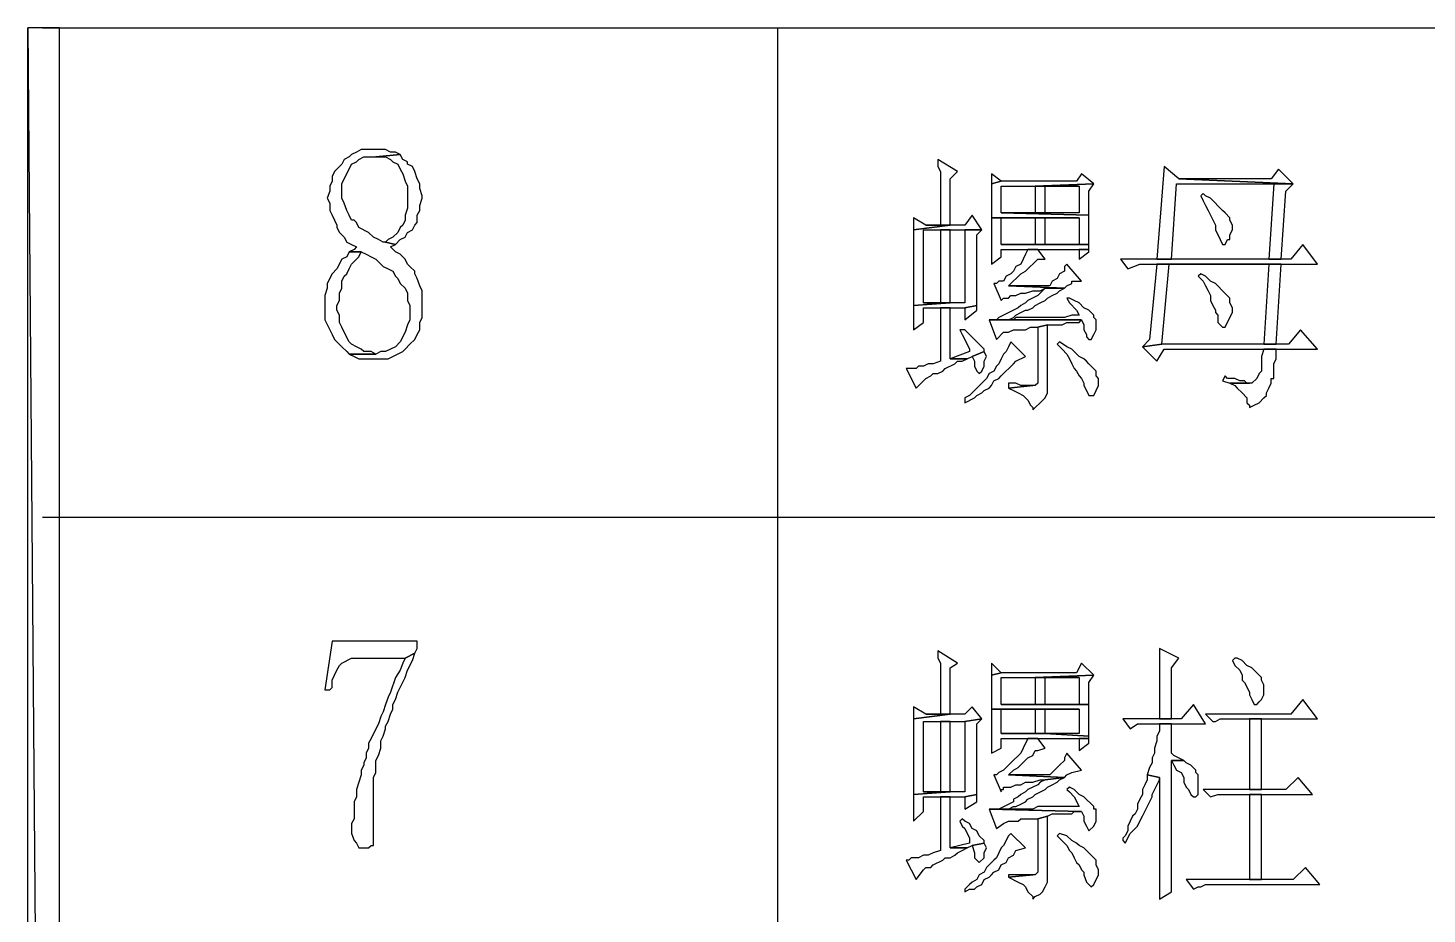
# Model space of a CAD drawing. Extents: x -15.4 to 0.8, y 0.3 to 11.8.
# Drawn here: x -3.2738 to -2.7946, y 2.3709 to 2.6744 of the extents above; entities that cross this region are included whole.
import ezdxf

# ---------------------------------------------------------------- set-up
doc = ezdxf.new("R2010")
doc.units = 0
doc.header["$MEASUREMENT"] = 0
doc.linetypes.add('AUSGEZOGEN', pattern=[0])
doc.layers.get('0').update_dxf_attribs({"linetype": 'AUSGEZOGEN'})

msp = doc.modelspace()

# ---------------------------------------------------------------- linework, layer by layer
for points in [[(-3.26295, 2.6744), (-3.27378, 2.6744), (-3.27378, 2.6744), (-3.26295, 1.3344), (-3.26295, 2.6744)], [(-3.27378, 2.6744), (-3.26295, 1.3344), (-3.26295, 1.3344), (-3.27378, 1.3344), (-3.27378, 2.6744)], [(-3.26878, 2.6744), (0.08122, 2.6744)], [(-3.01711, 2.6744), (-3.01711, 1.33606)], [(-3.15461, 2.63273), (-3.15961, 2.63273), (-3.15961, 2.63273), (-3.16128, 2.6319), (-3.16128, 2.6319), (-3.16295, 2.63106), (-3.16295, 2.63106), (-3.16378, 2.63023), (-3.16378, 2.63023), (-3.16545, 2.6294), (-3.16545, 2.6294), (-3.16628, 2.62773), (-3.16628, 2.62773), (-3.16711, 2.6269), (-3.16711, 2.6269), (-3.16878, 2.62523), (-3.16878, 2.62523), (-3.16961, 2.62356), (-3.16961, 2.62356), (-3.16961, 2.6219), (-3.16961, 2.6219), (-3.17045, 2.62023), (-3.17045, 2.62023), (-3.17045, 2.61856), (-3.17045, 2.61856), (-3.17128, 2.61606), (-3.17128, 2.61606), (-3.17045, 2.6144), (-3.17045, 2.6144), (-3.17045, 2.6119), (-3.17045, 2.6119), (-3.16961, 2.61023), (-3.16961, 2.61023), (-3.16795, 2.6069), (-3.16795, 2.6069), (-3.16795, 2.60606), (-3.16795, 2.60606), (-3.16711, 2.6044), (-3.16711, 2.6044), (-3.16545, 2.60273), (-3.16545, 2.60273), (-3.16461, 2.60106), (-3.16461, 2.60106), (-3.16295, 2.60023), (-3.16295, 2.60023), (-3.16128, 2.5994), (-3.16128, 2.5994), (-3.16211, 2.59856), (-3.16211, 2.59856), (-3.16378, 2.59773), (-3.16378, 2.59773), (-3.15961, 2.59773), (-3.15961, 2.59773), (-3.15795, 2.5969), (-3.15795, 2.5969), (-3.15628, 2.59606), (-3.15628, 2.59606), (-3.15461, 2.59523), (-3.15461, 2.59523), (-3.15211, 2.59273), (-3.15211, 2.59273), (-3.15045, 2.5919), (-3.15045, 2.5919), (-3.14878, 2.59106), (-3.14878, 2.59106), (-3.14795, 2.5894), (-3.14795, 2.5894), (-3.14711, 2.58856), (-3.14711, 2.58856), (-3.14628, 2.5869), (-3.14628, 2.5869), (-3.14461, 2.58523), (-3.14461, 2.58523), (-3.14378, 2.58356), (-3.14378, 2.58356), (-3.14378, 2.58106), (-3.14378, 2.58106), (-3.14295, 2.5794), (-3.14295, 2.5794), (-3.14295, 2.5744), (-3.14295, 2.5744), (-3.14378, 2.57273), (-3.14378, 2.57273), (-3.14461, 2.57023), (-3.14461, 2.57023), (-3.14628, 2.5669), (-3.14628, 2.5669), (-3.14795, 2.56523), (-3.14795, 2.56523), (-3.14961, 2.5644), (-3.14961, 2.5644), (-3.15128, 2.56356), (-3.15128, 2.56356), (-3.15295, 2.56356), (-3.15295, 2.56356), (-3.15461, 2.56273), (-3.15461, 2.56273), (-3.16378, 2.56273), (-3.16378, 2.56273), (-3.16211, 2.5619), (-3.16211, 2.5619), (-3.16045, 2.56106), (-3.16045, 2.56106), (-3.15045, 2.56106), (-3.15045, 2.56106), (-3.14545, 2.56356), (-3.14545, 2.56356), (-3.14461, 2.5644), (-3.14461, 2.5644), (-3.14295, 2.56606), (-3.14295, 2.56606), (-3.14128, 2.56773), (-3.14128, 2.56773), (-3.14045, 2.5694), (-3.14045, 2.5694), (-3.13961, 2.57106), (-3.13961, 2.57106), (-3.13961, 2.57356), (-3.13961, 2.57356), (-3.13878, 2.57523), (-3.13878, 2.57523), (-3.13878, 2.5844), (-3.13878, 2.5844), (-3.13961, 2.58606), (-3.13961, 2.58606), (-3.14045, 2.58856), (-3.14045, 2.58856), (-3.14128, 2.59023), (-3.14128, 2.59023), (-3.14128, 2.59106), (-3.14128, 2.59106), (-3.14295, 2.59273), (-3.14295, 2.59273), (-3.14378, 2.59356), (-3.14378, 2.59356), (-3.14461, 2.59523), (-3.14461, 2.59523), (-3.14628, 2.5969), (-3.14628, 2.5969), (-3.14795, 2.59773), (-3.14795, 2.59773), (-3.14961, 2.5994), (-3.14961, 2.5994), (-3.14795, 2.60023), (-3.14795, 2.60023), (-3.15128, 2.60106), (-3.15128, 2.60106), (-3.15211, 2.60106), (-3.15211, 2.60106), (-3.15378, 2.6019), (-3.15378, 2.6019), (-3.15545, 2.60273), (-3.15545, 2.60273), (-3.15711, 2.6044), (-3.15711, 2.6044), (-3.16045, 2.60606), (-3.16045, 2.60606), (-3.16128, 2.60773), (-3.16128, 2.60773), (-3.16211, 2.60856), (-3.16211, 2.60856), (-3.16295, 2.60856), (-3.16295, 2.60856), (-3.16378, 2.61023), (-3.16378, 2.61023), (-3.16461, 2.6119), (-3.16461, 2.6119), (-3.16545, 2.6144), (-3.16545, 2.6144), (-3.16628, 2.61606), (-3.16628, 2.61606), (-3.16628, 2.62106), (-3.16628, 2.62106), (-3.16545, 2.62273), (-3.16545, 2.62273), (-3.16378, 2.62606), (-3.16378, 2.62606), (-3.16295, 2.62773), (-3.16295, 2.62773), (-3.16128, 2.62856), (-3.16128, 2.62856), (-3.16045, 2.6294), (-3.16045, 2.6294), (-3.15878, 2.63023), (-3.15878, 2.63023), (-3.15461, 2.63023), (-3.15461, 2.63023), (-3.14628, 2.63106), (-3.14628, 2.63106), (-3.14795, 2.6319), (-3.14795, 2.6319), (-3.14961, 2.6319), (-3.14961, 2.6319), (-3.15128, 2.63273), (-3.15128, 2.63273), (-3.15295, 2.63273), (-3.15461, 2.63273)], [(-3.14628, 2.63106), (-3.15461, 2.63023), (-3.15461, 2.63023), (-3.15128, 2.63023), (-3.15128, 2.63023), (-3.14961, 2.6294), (-3.14961, 2.6294), (-3.14878, 2.62856), (-3.14878, 2.62856), (-3.14711, 2.62773), (-3.14711, 2.62773), (-3.14628, 2.62606), (-3.14628, 2.62606), (-3.14545, 2.6244), (-3.14545, 2.6244), (-3.14461, 2.6219), (-3.14461, 2.6219), (-3.14378, 2.62023), (-3.14378, 2.62023), (-3.14378, 2.61273), (-3.14378, 2.61273), (-3.14461, 2.61023), (-3.14461, 2.61023), (-3.14461, 2.60856), (-3.14461, 2.60856), (-3.14545, 2.6069), (-3.14545, 2.6069), (-3.14628, 2.60606), (-3.14628, 2.60606), (-3.14711, 2.6044), (-3.14711, 2.6044), (-3.14878, 2.60273), (-3.14878, 2.60273), (-3.15045, 2.6019), (-3.15045, 2.6019), (-3.15128, 2.60106), (-3.15128, 2.60106), (-3.14795, 2.60023), (-3.14795, 2.60023), (-3.14628, 2.6019), (-3.14628, 2.6019), (-3.14461, 2.60273), (-3.14461, 2.60273), (-3.14378, 2.6044), (-3.14378, 2.6044), (-3.14211, 2.60523), (-3.14211, 2.60523), (-3.14128, 2.6069), (-3.14128, 2.6069), (-3.14045, 2.60773), (-3.14045, 2.60773), (-3.14045, 2.61023), (-3.14045, 2.61023), (-3.13961, 2.6119), (-3.13961, 2.6119), (-3.13961, 2.61356), (-3.13961, 2.61356), (-3.13878, 2.61606), (-3.13878, 2.61606), (-3.13878, 2.6169), (-3.13878, 2.6169), (-3.13961, 2.6194), (-3.13961, 2.6194), (-3.13961, 2.62106), (-3.13961, 2.62106), (-3.14045, 2.62273), (-3.14045, 2.62273), (-3.14128, 2.62523), (-3.14128, 2.62523), (-3.14211, 2.6269), (-3.14211, 2.6269), (-3.14378, 2.62773), (-3.14378, 2.62773), (-3.14378, 2.62856), (-3.14378, 2.62856), (-3.14545, 2.6294), (-3.14628, 2.63106)], [(-2.96211, 2.6294), (-2.96211, 2.6269), (-2.96211, 2.6269), (-2.96128, 2.62523), (-2.96128, 2.62523), (-2.96128, 2.6069), (-2.96128, 2.6069), (-2.96628, 2.6069), (-2.96628, 2.6069), (-2.95795, 2.6069), (-2.95795, 2.6069), (-2.95795, 2.62273), (-2.95795, 2.62273), (-2.95545, 2.62523), (-2.96211, 2.6294)], [(-2.88461, 2.6269), (-2.88711, 2.59523), (-2.88711, 2.59523), (-2.88211, 2.59523), (-2.88211, 2.59523), (-2.88045, 2.62106), (-2.88045, 2.62106), (-2.84045, 2.62106), (-2.84045, 2.62106), (-2.87961, 2.62273), (-2.88461, 2.6269)], [(-2.84545, 2.62606), (-2.84795, 2.62273), (-2.84795, 2.62273), (-2.87961, 2.62273), (-2.87961, 2.62273), (-2.84045, 2.62106), (-2.84545, 2.62606)], [(-2.94378, 2.6244), (-2.94378, 2.62106), (-2.94378, 2.62106), (-2.94045, 2.6219), (-2.94378, 2.6244)], [(-2.91295, 2.6244), (-2.91461, 2.6219), (-2.91461, 2.6219), (-2.94045, 2.6219), (-2.94045, 2.6219), (-2.94378, 2.62106), (-2.94378, 2.62106), (-2.94378, 2.6094), (-2.94378, 2.6094), (-2.91378, 2.6094), (-2.91378, 2.6094), (-2.91378, 2.60023), (-2.91378, 2.60023), (-2.92545, 2.60023), (-2.92545, 2.60023), (-2.91045, 2.60023), (-2.91045, 2.60023), (-2.91045, 2.61023), (-2.91045, 2.61023), (-2.94045, 2.61106), (-2.94045, 2.61106), (-2.94045, 2.62023), (-2.94045, 2.62023), (-2.92878, 2.62023), (-2.92878, 2.62023), (-2.90878, 2.62106), (-2.91295, 2.6244)], [(-2.90878, 2.62106), (-2.92878, 2.62023), (-2.92878, 2.62023), (-2.91378, 2.62023), (-2.91378, 2.62023), (-2.91378, 2.61106), (-2.91378, 2.61106), (-2.94045, 2.61106), (-2.94045, 2.61106), (-2.91045, 2.61023), (-2.91045, 2.61023), (-2.91045, 2.61856), (-2.90878, 2.62106)], [(-2.84045, 2.62106), (-2.84711, 2.62106), (-2.84711, 2.62106), (-2.84878, 2.59523), (-2.84878, 2.59523), (-2.84461, 2.59523), (-2.84461, 2.59523), (-2.84295, 2.61856), (-2.84045, 2.62106)], [(-2.92878, 2.62023), (-2.92878, 2.61106), (-2.92878, 2.61106), (-2.92545, 2.61106), (-2.92545, 2.61106), (-2.92545, 2.62023), (-2.92545, 2.62023), (-2.91378, 2.62023), (-2.92878, 2.62023)], [(-2.87128, 2.61773), (-2.87211, 2.6169), (-2.87211, 2.6169), (-2.87128, 2.61523), (-2.87128, 2.61523), (-2.87045, 2.61356), (-2.87045, 2.61356), (-2.86961, 2.6119), (-2.86961, 2.6119), (-2.86878, 2.61023), (-2.86878, 2.61023), (-2.86711, 2.6069), (-2.86711, 2.6069), (-2.86711, 2.60523), (-2.86711, 2.60523), (-2.86545, 2.6019), (-2.86545, 2.6019), (-2.86461, 2.60023), (-2.86461, 2.60023), (-2.86378, 2.60023), (-2.86378, 2.60023), (-2.86295, 2.6019), (-2.86295, 2.6019), (-2.86211, 2.6019), (-2.86211, 2.6019), (-2.86211, 2.60356), (-2.86211, 2.60356), (-2.86128, 2.60523), (-2.86128, 2.60523), (-2.86128, 2.6069), (-2.86128, 2.6069), (-2.86211, 2.60856), (-2.86211, 2.60856), (-2.86211, 2.6094), (-2.86211, 2.6094), (-2.86378, 2.61106), (-2.86378, 2.61106), (-2.86461, 2.6119), (-2.86461, 2.6119), (-2.86878, 2.61606), (-2.86878, 2.61606), (-2.87045, 2.6169), (-2.87128, 2.61773)], [(-2.95045, 2.61023), (-2.95295, 2.6069), (-2.95295, 2.6069), (-2.95795, 2.6069), (-2.95795, 2.6069), (-2.97045, 2.60523), (-2.97045, 2.60523), (-2.97045, 2.5794), (-2.97045, 2.5794), (-2.95795, 2.58023), (-2.95795, 2.58023), (-2.96711, 2.58023), (-2.96711, 2.58023), (-2.96711, 2.60523), (-2.96711, 2.60523), (-2.94711, 2.60523), (-2.95045, 2.61023)], [(-2.97045, 2.6094), (-2.97045, 2.60523), (-2.97045, 2.60523), (-2.95795, 2.6069), (-2.95795, 2.6069), (-2.96628, 2.6069), (-2.97045, 2.6094)], [(-2.94378, 2.6094), (-2.94378, 2.59356), (-2.94378, 2.59356), (-2.94045, 2.59606), (-2.94045, 2.59606), (-2.94045, 2.59856), (-2.94045, 2.59856), (-2.91045, 2.59856), (-2.91045, 2.59856), (-2.91045, 2.60023), (-2.91045, 2.60023), (-2.94045, 2.60023), (-2.94045, 2.60023), (-2.94045, 2.6094), (-2.94045, 2.6094), (-2.92878, 2.6094), (-2.94378, 2.6094)], [(-2.92878, 2.6094), (-2.92878, 2.60023), (-2.92878, 2.60023), (-2.94045, 2.60023), (-2.94045, 2.60023), (-2.92545, 2.60023), (-2.92545, 2.60023), (-2.92545, 2.6094), (-2.92545, 2.6094), (-2.91378, 2.6094), (-2.92878, 2.6094)], [(-2.94711, 2.60523), (-2.95295, 2.60523), (-2.95295, 2.60523), (-2.95295, 2.58023), (-2.95295, 2.58023), (-2.95795, 2.58023), (-2.95795, 2.58023), (-2.97045, 2.5794), (-2.97045, 2.5794), (-2.97045, 2.57106), (-2.97045, 2.57106), (-2.96711, 2.57356), (-2.96711, 2.57356), (-2.96711, 2.57856), (-2.96711, 2.57856), (-2.95295, 2.57856), (-2.95295, 2.57856), (-2.94878, 2.5794), (-2.94878, 2.5794), (-2.94878, 2.60356), (-2.94711, 2.60523)], [(-2.95795, 2.60523), (-2.96128, 2.60523), (-2.96128, 2.60523), (-2.96128, 2.58023), (-2.96128, 2.58023), (-2.96711, 2.58023), (-2.96711, 2.58023), (-2.95795, 2.58023), (-2.95795, 2.60523)], [(-3.16378, 2.59773), (-3.16461, 2.59606), (-3.16461, 2.59606), (-3.16628, 2.59523), (-3.16628, 2.59523), (-3.16795, 2.5919), (-3.16795, 2.5919), (-3.16961, 2.59023), (-3.16961, 2.59023), (-3.17128, 2.5869), (-3.17128, 2.5869), (-3.17128, 2.58523), (-3.17128, 2.58523), (-3.17211, 2.58273), (-3.17211, 2.58273), (-3.17211, 2.5744), (-3.17211, 2.5744), (-3.17045, 2.57106), (-3.17045, 2.57106), (-3.16961, 2.5694), (-3.16961, 2.5694), (-3.16878, 2.56773), (-3.16878, 2.56773), (-3.16628, 2.56523), (-3.16628, 2.56523), (-3.16461, 2.56356), (-3.16461, 2.56356), (-3.16378, 2.56273), (-3.16378, 2.56273), (-3.15461, 2.56273), (-3.15461, 2.56273), (-3.15628, 2.56356), (-3.15628, 2.56356), (-3.15878, 2.56356), (-3.15878, 2.56356), (-3.15961, 2.5644), (-3.15961, 2.5644), (-3.16128, 2.56523), (-3.16128, 2.56523), (-3.16295, 2.56606), (-3.16295, 2.56606), (-3.16378, 2.5669), (-3.16378, 2.5669), (-3.16545, 2.57023), (-3.16545, 2.57023), (-3.16628, 2.5719), (-3.16628, 2.5719), (-3.16711, 2.57356), (-3.16711, 2.57356), (-3.16711, 2.57606), (-3.16711, 2.57606), (-3.16795, 2.57773), (-3.16795, 2.57773), (-3.16795, 2.5794), (-3.16795, 2.5794), (-3.16711, 2.58106), (-3.16711, 2.58106), (-3.16711, 2.58356), (-3.16711, 2.58356), (-3.16628, 2.58523), (-3.16628, 2.58523), (-3.16628, 2.58773), (-3.16628, 2.58773), (-3.16545, 2.5894), (-3.16545, 2.5894), (-3.16461, 2.59023), (-3.16461, 2.59023), (-3.16378, 2.5919), (-3.16378, 2.5919), (-3.16295, 2.59356), (-3.16295, 2.59356), (-3.16211, 2.5944), (-3.16211, 2.5944), (-3.16045, 2.59606), (-3.16045, 2.59606), (-3.15961, 2.59773), (-3.16378, 2.59773)], [(-2.92795, 2.59856), (-2.93128, 2.59856), (-2.93128, 2.59856), (-2.93211, 2.5969), (-2.93211, 2.5969), (-2.93295, 2.59523), (-2.93295, 2.59523), (-2.93378, 2.59356), (-2.93378, 2.59356), (-2.93545, 2.59273), (-2.93545, 2.59273), (-2.93628, 2.59106), (-2.93628, 2.59106), (-2.93711, 2.59023), (-2.93711, 2.59023), (-2.93878, 2.5894), (-2.93878, 2.5894), (-2.93961, 2.58773), (-2.93961, 2.58773), (-2.94128, 2.58773), (-2.94128, 2.58773), (-2.94211, 2.5869), (-2.94211, 2.5869), (-2.94295, 2.5869), (-2.94295, 2.5869), (-2.94045, 2.58106), (-2.94045, 2.58106), (-2.93961, 2.5819), (-2.93961, 2.5819), (-2.93795, 2.5819), (-2.93795, 2.5819), (-2.93711, 2.58273), (-2.93711, 2.58273), (-2.93545, 2.58273), (-2.93545, 2.58273), (-2.93378, 2.58356), (-2.93378, 2.58356), (-2.93211, 2.58356), (-2.93211, 2.58356), (-2.92961, 2.5844), (-2.92961, 2.5844), (-2.92711, 2.5844), (-2.92711, 2.5844), (-2.92545, 2.58523), (-2.92545, 2.58523), (-2.91878, 2.58523), (-2.91878, 2.58523), (-2.93795, 2.58606), (-2.93795, 2.58606), (-2.93378, 2.59023), (-2.93378, 2.59023), (-2.93211, 2.59106), (-2.93211, 2.59106), (-2.92795, 2.59523), (-2.92795, 2.59523), (-2.92545, 2.59523), (-2.92795, 2.59856)], [(-2.91045, 2.59856), (-2.91378, 2.59856), (-2.91378, 2.59856), (-2.91378, 2.59523), (-2.91378, 2.59523), (-2.91045, 2.59773), (-2.91045, 2.59856)], [(-2.83711, 2.60023), (-2.84128, 2.59523), (-2.84128, 2.59523), (-2.89961, 2.59523), (-2.89961, 2.59523), (-2.89711, 2.5919), (-2.89711, 2.5919), (-2.89295, 2.59356), (-2.89295, 2.59356), (-2.83211, 2.59356), (-2.83711, 2.60023)], [(-2.91795, 2.59356), (-2.91878, 2.59273), (-2.91878, 2.59273), (-2.91878, 2.59106), (-2.91878, 2.59106), (-2.92045, 2.59023), (-2.92045, 2.59023), (-2.92128, 2.58856), (-2.92128, 2.58856), (-2.92295, 2.58773), (-2.92295, 2.58773), (-2.92378, 2.58606), (-2.92378, 2.58606), (-2.93795, 2.58606), (-2.93795, 2.58606), (-2.91878, 2.58523), (-2.91878, 2.58523), (-2.91795, 2.58606), (-2.91795, 2.58606), (-2.91628, 2.5869), (-2.91628, 2.5869), (-2.91628, 2.58773), (-2.91628, 2.58773), (-2.91295, 2.58773), (-2.91795, 2.59356)], [(-2.88711, 2.59356), (-2.88961, 2.56773), (-2.88961, 2.56773), (-2.89211, 2.56523), (-2.89211, 2.56523), (-2.88545, 2.56606), (-2.88545, 2.56606), (-2.88295, 2.59356), (-2.88295, 2.59356), (-2.84878, 2.59356), (-2.88711, 2.59356)], [(-2.84461, 2.59356), (-2.88711, 2.59356), (-2.88711, 2.59356), (-2.84878, 2.59356), (-2.84878, 2.59356), (-2.85045, 2.56606), (-2.85045, 2.56606), (-2.84628, 2.56606), (-2.84461, 2.59356)], [(-2.87211, 2.59023), (-2.87295, 2.5894), (-2.87295, 2.5894), (-2.87128, 2.58773), (-2.87128, 2.58773), (-2.87045, 2.58606), (-2.87045, 2.58606), (-2.86961, 2.5844), (-2.86961, 2.5844), (-2.86878, 2.58273), (-2.86878, 2.58273), (-2.86878, 2.58106), (-2.86878, 2.58106), (-2.86795, 2.5794), (-2.86795, 2.5794), (-2.86711, 2.57773), (-2.86711, 2.57773), (-2.86711, 2.5769), (-2.86711, 2.5769), (-2.86628, 2.57606), (-2.86628, 2.57606), (-2.86628, 2.57356), (-2.86628, 2.57356), (-2.86461, 2.5719), (-2.86461, 2.5719), (-2.86378, 2.5719), (-2.86378, 2.5719), (-2.86211, 2.57523), (-2.86211, 2.57523), (-2.86128, 2.5769), (-2.86128, 2.5769), (-2.86128, 2.57856), (-2.86128, 2.57856), (-2.86211, 2.58023), (-2.86211, 2.58023), (-2.86211, 2.5819), (-2.86211, 2.5819), (-2.86461, 2.5844), (-2.86461, 2.5844), (-2.86628, 2.58606), (-2.86628, 2.58606), (-2.86711, 2.5869), (-2.86711, 2.5869), (-2.86878, 2.58773), (-2.86878, 2.58773), (-2.87045, 2.5894), (-2.87211, 2.59023)], [(-2.91878, 2.58523), (-2.92545, 2.58523), (-2.92545, 2.58523), (-2.92795, 2.58273), (-2.92795, 2.58273), (-2.93128, 2.58106), (-2.93128, 2.58106), (-2.93211, 2.58023), (-2.93211, 2.58023), (-2.93378, 2.5794), (-2.93378, 2.5794), (-2.93461, 2.57856), (-2.93461, 2.57856), (-2.93961, 2.57606), (-2.93961, 2.57606), (-2.94128, 2.57523), (-2.94128, 2.57523), (-2.94211, 2.5744), (-2.94211, 2.5744), (-2.93795, 2.5744), (-2.93795, 2.5744), (-2.93628, 2.57523), (-2.93628, 2.57523), (-2.93545, 2.57606), (-2.93545, 2.57606), (-2.93378, 2.5769), (-2.93378, 2.5769), (-2.93211, 2.57773), (-2.93211, 2.57773), (-2.93128, 2.57773), (-2.93128, 2.57773), (-2.92961, 2.57856), (-2.92961, 2.57856), (-2.92878, 2.5794), (-2.92878, 2.5794), (-2.92711, 2.58023), (-2.92711, 2.58023), (-2.92545, 2.58106), (-2.92545, 2.58106), (-2.92461, 2.5819), (-2.92461, 2.5819), (-2.92295, 2.58273), (-2.92295, 2.58273), (-2.92128, 2.58356), (-2.92128, 2.58356), (-2.92045, 2.5844), (-2.91878, 2.58523)], [(-2.95795, 2.57856), (-2.96128, 2.57856), (-2.96128, 2.57856), (-2.96128, 2.56023), (-2.96128, 2.56023), (-2.96378, 2.5594), (-2.96378, 2.5594), (-2.96545, 2.5594), (-2.96545, 2.5594), (-2.96711, 2.55856), (-2.96711, 2.55856), (-2.96878, 2.55856), (-2.96878, 2.55856), (-2.96961, 2.55773), (-2.96961, 2.55773), (-2.97295, 2.55773), (-2.97295, 2.55773), (-2.96961, 2.55106), (-2.96961, 2.55106), (-2.96628, 2.5544), (-2.96628, 2.5544), (-2.96461, 2.55523), (-2.96461, 2.55523), (-2.96378, 2.55606), (-2.96378, 2.55606), (-2.96211, 2.55606), (-2.96211, 2.55606), (-2.96045, 2.5569), (-2.96045, 2.5569), (-2.95961, 2.55773), (-2.95961, 2.55773), (-2.95628, 2.5594), (-2.95628, 2.5594), (-2.95545, 2.56023), (-2.95545, 2.56023), (-2.95378, 2.56023), (-2.95378, 2.56023), (-2.95211, 2.56106), (-2.95211, 2.56106), (-2.95795, 2.56106), (-2.95795, 2.57856)], [(-2.94878, 2.5794), (-2.95295, 2.57856), (-2.95295, 2.57856), (-2.95295, 2.5744), (-2.95295, 2.5744), (-2.94878, 2.57773), (-2.94878, 2.57773), (-2.94878, 2.57856), (-2.94878, 2.5794)], [(-2.91711, 2.5819), (-2.91795, 2.5819), (-2.91795, 2.5819), (-2.91711, 2.58023), (-2.91711, 2.58023), (-2.91461, 2.57773), (-2.91461, 2.57773), (-2.91378, 2.57606), (-2.91378, 2.57606), (-2.91628, 2.57606), (-2.91628, 2.57606), (-2.91878, 2.57523), (-2.91878, 2.57523), (-2.93545, 2.57523), (-2.93545, 2.57523), (-2.93628, 2.5744), (-2.93628, 2.5744), (-2.94461, 2.5744), (-2.94461, 2.5744), (-2.91295, 2.5744), (-2.91295, 2.5744), (-2.91211, 2.57273), (-2.91211, 2.57273), (-2.91211, 2.57106), (-2.91211, 2.57106), (-2.91128, 2.5694), (-2.91128, 2.5694), (-2.91128, 2.56856), (-2.91128, 2.56856), (-2.91045, 2.56773), (-2.91045, 2.56773), (-2.90961, 2.56773), (-2.90961, 2.56773), (-2.90878, 2.5694), (-2.90878, 2.5694), (-2.90795, 2.57106), (-2.90795, 2.57106), (-2.90795, 2.5744), (-2.90795, 2.5744), (-2.90878, 2.57523), (-2.90878, 2.57523), (-2.90878, 2.57606), (-2.90878, 2.57606), (-2.91045, 2.57773), (-2.91045, 2.57773), (-2.91211, 2.57856), (-2.91211, 2.57856), (-2.91378, 2.58023), (-2.91378, 2.58023), (-2.91545, 2.58106), (-2.91711, 2.5819)], [(-2.94461, 2.5744), (-2.94211, 2.56773), (-2.94211, 2.56773), (-2.93961, 2.57023), (-2.93961, 2.57023), (-2.93795, 2.57023), (-2.93795, 2.57023), (-2.93628, 2.57106), (-2.93628, 2.57106), (-2.93211, 2.57106), (-2.93211, 2.57106), (-2.93045, 2.5719), (-2.93045, 2.5719), (-2.92795, 2.5719), (-2.92795, 2.5719), (-2.92461, 2.57273), (-2.92461, 2.57273), (-2.91961, 2.57273), (-2.91961, 2.57273), (-2.91795, 2.57356), (-2.91795, 2.57356), (-2.91378, 2.57356), (-2.91378, 2.57356), (-2.91295, 2.5744), (-2.94461, 2.5744)], [(-2.95378, 2.57106), (-2.95461, 2.57106), (-2.95461, 2.57106), (-2.95378, 2.5694), (-2.95378, 2.5694), (-2.95211, 2.56606), (-2.95211, 2.56606), (-2.95128, 2.5644), (-2.95128, 2.5644), (-2.95128, 2.56356), (-2.95128, 2.56356), (-2.95795, 2.56106), (-2.95795, 2.56106), (-2.95211, 2.56106), (-2.95211, 2.56106), (-2.95045, 2.5619), (-2.95045, 2.5619), (-2.94628, 2.56356), (-2.94628, 2.56356), (-2.94628, 2.5644), (-2.94628, 2.5644), (-2.94711, 2.56523), (-2.94711, 2.56523), (-2.95128, 2.5694), (-2.95128, 2.5694), (-2.95295, 2.57106), (-2.95378, 2.57106)], [(-2.92461, 2.57273), (-2.92795, 2.5719), (-2.92795, 2.5719), (-2.92795, 2.55273), (-2.92795, 2.55273), (-2.92878, 2.5519), (-2.92878, 2.5519), (-2.92961, 2.5519), (-2.92961, 2.5519), (-2.93795, 2.55106), (-2.93795, 2.55106), (-2.93628, 2.55023), (-2.93628, 2.55023), (-2.93461, 2.5494), (-2.93461, 2.5494), (-2.93295, 2.54856), (-2.93295, 2.54856), (-2.93128, 2.5469), (-2.93128, 2.5469), (-2.93045, 2.54523), (-2.93045, 2.54523), (-2.92961, 2.5444), (-2.92961, 2.5444), (-2.92961, 2.54356), (-2.92961, 2.54356), (-2.92878, 2.5444), (-2.92878, 2.5444), (-2.92711, 2.54606), (-2.92711, 2.54606), (-2.92545, 2.54773), (-2.92545, 2.54773), (-2.92461, 2.5494), (-2.92461, 2.5494), (-2.92461, 2.55273), (-2.92461, 2.57273)], [(-2.83795, 2.57106), (-2.84211, 2.56606), (-2.84211, 2.56606), (-2.88545, 2.56606), (-2.88545, 2.56606), (-2.89211, 2.56523), (-2.89211, 2.56523), (-2.88711, 2.56023), (-2.88711, 2.56023), (-2.88461, 2.5644), (-2.88461, 2.5644), (-2.83211, 2.5644), (-2.83795, 2.57106)], [(-2.93711, 2.5669), (-2.93795, 2.56523), (-2.93795, 2.56523), (-2.93878, 2.56356), (-2.93878, 2.56356), (-2.93961, 2.56273), (-2.93961, 2.56273), (-2.94045, 2.56106), (-2.94045, 2.56106), (-2.94128, 2.5594), (-2.94128, 2.5594), (-2.94211, 2.55856), (-2.94211, 2.55856), (-2.94295, 2.5569), (-2.94295, 2.5569), (-2.94461, 2.55606), (-2.94461, 2.55606), (-2.94545, 2.5544), (-2.94545, 2.5544), (-2.94878, 2.55106), (-2.94878, 2.55106), (-2.95045, 2.5494), (-2.95045, 2.5494), (-2.95128, 2.54856), (-2.95128, 2.54856), (-2.95295, 2.54773), (-2.95295, 2.54773), (-2.95295, 2.54606), (-2.95295, 2.54606), (-2.94961, 2.54773), (-2.94961, 2.54773), (-2.94878, 2.54856), (-2.94878, 2.54856), (-2.94711, 2.5494), (-2.94711, 2.5494), (-2.94628, 2.55023), (-2.94628, 2.55023), (-2.94461, 2.55106), (-2.94461, 2.55106), (-2.94378, 2.5519), (-2.94378, 2.5519), (-2.94295, 2.55356), (-2.94295, 2.55356), (-2.94128, 2.5544), (-2.94128, 2.5544), (-2.94045, 2.55523), (-2.94045, 2.55523), (-2.93628, 2.5594), (-2.93628, 2.5594), (-2.93545, 2.56023), (-2.93545, 2.56023), (-2.93211, 2.5619), (-2.93711, 2.5669)], [(-2.94628, 2.56356), (-2.95045, 2.5619), (-2.95045, 2.5619), (-2.94961, 2.56023), (-2.94961, 2.56023), (-2.94961, 2.55856), (-2.94961, 2.55856), (-2.94878, 2.5569), (-2.94878, 2.5569), (-2.94795, 2.55606), (-2.94795, 2.55606), (-2.94711, 2.5569), (-2.94711, 2.5569), (-2.94628, 2.55856), (-2.94628, 2.55856), (-2.94628, 2.56023), (-2.94628, 2.56023), (-2.94545, 2.5619), (-2.94628, 2.56356)], [(-2.92045, 2.5669), (-2.92128, 2.56606), (-2.92128, 2.56606), (-2.91961, 2.5644), (-2.91961, 2.5644), (-2.91795, 2.56273), (-2.91795, 2.56273), (-2.91711, 2.56106), (-2.91711, 2.56106), (-2.91628, 2.5594), (-2.91628, 2.5594), (-2.91545, 2.55773), (-2.91545, 2.55773), (-2.91461, 2.5569), (-2.91461, 2.5569), (-2.91378, 2.55523), (-2.91378, 2.55523), (-2.91295, 2.5544), (-2.91295, 2.5544), (-2.91211, 2.55273), (-2.91211, 2.55273), (-2.91211, 2.5519), (-2.91211, 2.5519), (-2.91128, 2.55023), (-2.91128, 2.55023), (-2.91045, 2.54856), (-2.91045, 2.54856), (-2.90878, 2.54856), (-2.90878, 2.54856), (-2.90795, 2.55023), (-2.90795, 2.55023), (-2.90711, 2.5519), (-2.90711, 2.5519), (-2.90711, 2.5544), (-2.90711, 2.5544), (-2.90795, 2.55523), (-2.90795, 2.55523), (-2.90795, 2.5569), (-2.90795, 2.5569), (-2.91045, 2.5594), (-2.91045, 2.5594), (-2.91128, 2.56023), (-2.91128, 2.56023), (-2.91211, 2.56106), (-2.91211, 2.56106), (-2.91378, 2.5619), (-2.91378, 2.5619), (-2.91628, 2.5644), (-2.91628, 2.5644), (-2.91795, 2.56523), (-2.91795, 2.56523), (-2.92045, 2.5669), (-2.92045, 2.5669)], [(-2.84628, 2.5644), (-2.85045, 2.5644), (-2.85045, 2.5644), (-2.85128, 2.5619), (-2.85128, 2.5619), (-2.85128, 2.5569), (-2.85128, 2.5569), (-2.85211, 2.55606), (-2.85211, 2.55606), (-2.85295, 2.5544), (-2.85295, 2.5544), (-2.85461, 2.55273), (-2.85461, 2.55273), (-2.86211, 2.55273), (-2.86211, 2.55273), (-2.86045, 2.5519), (-2.86045, 2.5519), (-2.85961, 2.55106), (-2.85961, 2.55106), (-2.85795, 2.5494), (-2.85795, 2.5494), (-2.85628, 2.54773), (-2.85628, 2.54773), (-2.85628, 2.54606), (-2.85628, 2.54606), (-2.85545, 2.54523), (-2.85545, 2.54523), (-2.85545, 2.5444), (-2.85545, 2.5444), (-2.85378, 2.54523), (-2.85378, 2.54523), (-2.85211, 2.54606), (-2.85211, 2.54606), (-2.85045, 2.54773), (-2.85045, 2.54773), (-2.84961, 2.54856), (-2.84961, 2.54856), (-2.84961, 2.5494), (-2.84961, 2.5494), (-2.84878, 2.55106), (-2.84878, 2.55106), (-2.84795, 2.55273), (-2.84795, 2.55273), (-2.84795, 2.5544), (-2.84795, 2.5544), (-2.84711, 2.5544), (-2.84711, 2.5544), (-2.84711, 2.5594), (-2.84711, 2.5594), (-2.84628, 2.56106), (-2.84628, 2.56106), (-2.84628, 2.56356), (-2.84628, 2.5644)], [(-2.86378, 2.55523), (-2.86461, 2.55356), (-2.86461, 2.55356), (-2.86211, 2.55273), (-2.86211, 2.55273), (-2.85545, 2.55273), (-2.85545, 2.55273), (-2.85628, 2.55273), (-2.85628, 2.55273), (-2.85711, 2.55356), (-2.85711, 2.55356), (-2.85878, 2.55356), (-2.85878, 2.55356), (-2.86045, 2.5544), (-2.86045, 2.5544), (-2.86295, 2.5544), (-2.86378, 2.55523)], [(-2.93795, 2.55273), (-2.93795, 2.55106), (-2.93795, 2.55106), (-2.92961, 2.5519), (-2.92961, 2.5519), (-2.93378, 2.5519), (-2.93378, 2.5519), (-2.93545, 2.55273), (-2.93545, 2.55273), (-2.93711, 2.55273), (-2.93795, 2.55273)], [(-3.26878, 2.5069), (0.08122, 2.5069)], [(-3.14045, 2.4644), (-3.16961, 2.4644), (-3.16961, 2.4644), (-3.17211, 2.44773), (-3.17211, 2.44773), (-3.17045, 2.44773), (-3.17045, 2.44773), (-3.16961, 2.44856), (-3.16961, 2.44856), (-3.16961, 2.45106), (-3.16961, 2.45106), (-3.16878, 2.45273), (-3.16878, 2.45273), (-3.16795, 2.4544), (-3.16795, 2.4544), (-3.16711, 2.45606), (-3.16711, 2.45606), (-3.16628, 2.4569), (-3.16628, 2.4569), (-3.16295, 2.45856), (-3.16295, 2.45856), (-3.14461, 2.45856), (-3.14461, 2.45856), (-3.14128, 2.46023), (-3.14128, 2.46023), (-3.14045, 2.4619), (-3.14045, 2.4644)], [(-3.14128, 2.46023), (-3.14461, 2.45856), (-3.14461, 2.45856), (-3.14545, 2.4569), (-3.14545, 2.4569), (-3.14628, 2.4544), (-3.14628, 2.4544), (-3.14795, 2.4519), (-3.14795, 2.4519), (-3.14961, 2.4469), (-3.14961, 2.4469), (-3.15045, 2.44523), (-3.15045, 2.44523), (-3.15128, 2.44273), (-3.15128, 2.44273), (-3.15211, 2.44023), (-3.15211, 2.44023), (-3.15295, 2.43856), (-3.15295, 2.43856), (-3.15378, 2.43606), (-3.15378, 2.43606), (-3.15545, 2.43273), (-3.15545, 2.43273), (-3.15628, 2.43106), (-3.15628, 2.43106), (-3.15711, 2.4294), (-3.15711, 2.4294), (-3.15711, 2.42773), (-3.15711, 2.42773), (-3.15795, 2.42606), (-3.15795, 2.42606), (-3.15795, 2.4244), (-3.15795, 2.4244), (-3.15878, 2.42273), (-3.15878, 2.42273), (-3.15878, 2.4219), (-3.15878, 2.4219), (-3.15961, 2.42023), (-3.15961, 2.42023), (-3.15961, 2.41856), (-3.15961, 2.41856), (-3.16128, 2.41356), (-3.16128, 2.41356), (-3.16128, 2.41106), (-3.16128, 2.41106), (-3.16211, 2.4094), (-3.16211, 2.4094), (-3.16211, 2.40356), (-3.16211, 2.40356), (-3.16295, 2.4019), (-3.16295, 2.4019), (-3.16295, 2.39856), (-3.16295, 2.39856), (-3.16211, 2.39606), (-3.16211, 2.39606), (-3.16128, 2.39523), (-3.16128, 2.39523), (-3.16045, 2.39356), (-3.16045, 2.39356), (-3.15711, 2.39356), (-3.15711, 2.39356), (-3.15628, 2.3944), (-3.15628, 2.3944), (-3.15545, 2.3944), (-3.15545, 2.3944), (-3.15545, 2.41773), (-3.15545, 2.41773), (-3.15461, 2.4194), (-3.15461, 2.4194), (-3.15461, 2.42356), (-3.15461, 2.42356), (-3.15378, 2.42523), (-3.15378, 2.42523), (-3.15295, 2.42773), (-3.15295, 2.42773), (-3.15295, 2.43023), (-3.15295, 2.43023), (-3.15211, 2.4319), (-3.15211, 2.4319), (-3.15128, 2.4344), (-3.15128, 2.4344), (-3.15128, 2.43523), (-3.15128, 2.43523), (-3.15045, 2.4369), (-3.15045, 2.4369), (-3.14961, 2.4394), (-3.14961, 2.4394), (-3.14878, 2.44106), (-3.14878, 2.44106), (-3.14878, 2.44273), (-3.14878, 2.44273), (-3.14795, 2.4444), (-3.14795, 2.4444), (-3.14711, 2.4469), (-3.14711, 2.4469), (-3.14461, 2.4519), (-3.14461, 2.4519), (-3.14378, 2.4544), (-3.14378, 2.4544), (-3.14211, 2.45773), (-3.14128, 2.46023)], [(-2.96211, 2.46106), (-2.96211, 2.45856), (-2.96211, 2.45856), (-2.96128, 2.4569), (-2.96128, 2.4569), (-2.96128, 2.4394), (-2.96128, 2.4394), (-2.96628, 2.4394), (-2.96628, 2.4394), (-2.95795, 2.4394), (-2.95795, 2.4394), (-2.95795, 2.45523), (-2.95795, 2.45523), (-2.95545, 2.4569), (-2.96211, 2.46106)], [(-2.88628, 2.4619), (-2.88628, 2.43773), (-2.88628, 2.43773), (-2.88211, 2.43773), (-2.88211, 2.43773), (-2.88211, 2.45523), (-2.88211, 2.45523), (-2.87961, 2.45856), (-2.88628, 2.4619)], [(-2.86045, 2.45856), (-2.86128, 2.45773), (-2.86128, 2.45773), (-2.86045, 2.45606), (-2.86045, 2.45606), (-2.85878, 2.4544), (-2.85878, 2.4544), (-2.85795, 2.45273), (-2.85795, 2.45273), (-2.85795, 2.45106), (-2.85795, 2.45106), (-2.85711, 2.45023), (-2.85711, 2.45023), (-2.85545, 2.4469), (-2.85545, 2.4469), (-2.85545, 2.44606), (-2.85545, 2.44606), (-2.85461, 2.4444), (-2.85461, 2.4444), (-2.85378, 2.44273), (-2.85378, 2.44273), (-2.85295, 2.44273), (-2.85295, 2.44273), (-2.85211, 2.44356), (-2.85211, 2.44356), (-2.85128, 2.4444), (-2.85128, 2.4444), (-2.85045, 2.44606), (-2.85045, 2.44606), (-2.85045, 2.4494), (-2.85045, 2.4494), (-2.85128, 2.45106), (-2.85128, 2.45106), (-2.85128, 2.4519), (-2.85128, 2.4519), (-2.85211, 2.45273), (-2.85211, 2.45273), (-2.85295, 2.45356), (-2.85295, 2.45356), (-2.85461, 2.45523), (-2.85461, 2.45523), (-2.85628, 2.45606), (-2.85628, 2.45606), (-2.85795, 2.45773), (-2.85795, 2.45773), (-2.85961, 2.45856), (-2.86045, 2.45856)], [(-2.94378, 2.4569), (-2.94378, 2.45273), (-2.94378, 2.45273), (-2.94045, 2.45356), (-2.94378, 2.4569)], [(-2.91295, 2.4569), (-2.91461, 2.45356), (-2.91461, 2.45356), (-2.94045, 2.45356), (-2.94045, 2.45356), (-2.94378, 2.45273), (-2.94378, 2.45273), (-2.94378, 2.44106), (-2.94378, 2.44106), (-2.91378, 2.44106), (-2.91378, 2.44106), (-2.91378, 2.43273), (-2.91378, 2.43273), (-2.92545, 2.43273), (-2.92545, 2.43273), (-2.91045, 2.4319), (-2.91045, 2.4319), (-2.91045, 2.44273), (-2.91045, 2.44273), (-2.94045, 2.44273), (-2.94045, 2.44273), (-2.94045, 2.4519), (-2.94045, 2.4519), (-2.92878, 2.4519), (-2.92878, 2.4519), (-2.90878, 2.45273), (-2.91295, 2.4569)], [(-2.90878, 2.45273), (-2.92878, 2.4519), (-2.92878, 2.4519), (-2.91378, 2.4519), (-2.91378, 2.4519), (-2.91378, 2.44273), (-2.91378, 2.44273), (-2.94045, 2.44273), (-2.94045, 2.44273), (-2.91045, 2.44273), (-2.91045, 2.44273), (-2.91045, 2.45023), (-2.90878, 2.45273)], [(-2.92878, 2.4519), (-2.92878, 2.44273), (-2.92878, 2.44273), (-2.92545, 2.44273), (-2.92545, 2.44273), (-2.92545, 2.4519), (-2.92545, 2.4519), (-2.91378, 2.4519), (-2.92878, 2.4519)], [(-2.83711, 2.4444), (-2.84128, 2.4394), (-2.84128, 2.4394), (-2.87045, 2.4394), (-2.87045, 2.4394), (-2.86795, 2.4369), (-2.86795, 2.4369), (-2.86711, 2.4369), (-2.86711, 2.4369), (-2.86545, 2.43773), (-2.86545, 2.43773), (-2.83211, 2.43773), (-2.83711, 2.4444)], [(-2.97045, 2.4419), (-2.97045, 2.43773), (-2.97045, 2.43773), (-2.95795, 2.4394), (-2.95795, 2.4394), (-2.96628, 2.4394), (-2.97045, 2.4419)], [(-2.95045, 2.4419), (-2.95295, 2.4394), (-2.95295, 2.4394), (-2.95795, 2.4394), (-2.95795, 2.4394), (-2.97045, 2.43773), (-2.97045, 2.43773), (-2.97045, 2.4119), (-2.97045, 2.4119), (-2.95795, 2.41273), (-2.95795, 2.41273), (-2.96711, 2.41273), (-2.96711, 2.41273), (-2.96711, 2.4369), (-2.96711, 2.4369), (-2.95295, 2.4369), (-2.95295, 2.4369), (-2.94711, 2.43773), (-2.95045, 2.4419)], [(-2.94378, 2.44106), (-2.94378, 2.42606), (-2.94378, 2.42606), (-2.94045, 2.42773), (-2.94045, 2.42773), (-2.94045, 2.43106), (-2.94045, 2.43106), (-2.91045, 2.43106), (-2.91045, 2.43106), (-2.91045, 2.4319), (-2.91045, 2.4319), (-2.92545, 2.43273), (-2.92545, 2.43273), (-2.94045, 2.43273), (-2.94045, 2.43273), (-2.94045, 2.44106), (-2.94045, 2.44106), (-2.92878, 2.44106), (-2.94378, 2.44106)], [(-2.92878, 2.44106), (-2.92878, 2.43273), (-2.92878, 2.43273), (-2.94045, 2.43273), (-2.94045, 2.43273), (-2.92545, 2.43273), (-2.92545, 2.43273), (-2.92545, 2.44106), (-2.92545, 2.44106), (-2.91378, 2.44106), (-2.92878, 2.44106)], [(-2.87461, 2.44273), (-2.87878, 2.43773), (-2.87878, 2.43773), (-2.89878, 2.43773), (-2.89878, 2.43773), (-2.89628, 2.4344), (-2.89628, 2.4344), (-2.89378, 2.43606), (-2.89378, 2.43606), (-2.87045, 2.43606), (-2.87461, 2.44273)], [(-2.94711, 2.43773), (-2.95295, 2.4369), (-2.95295, 2.4369), (-2.95295, 2.41273), (-2.95295, 2.41273), (-2.95795, 2.41273), (-2.95795, 2.41273), (-2.97045, 2.4119), (-2.97045, 2.4119), (-2.97045, 2.40273), (-2.97045, 2.40273), (-2.96711, 2.40606), (-2.96711, 2.40606), (-2.96711, 2.41106), (-2.96711, 2.41106), (-2.95295, 2.41106), (-2.95295, 2.41106), (-2.94878, 2.4119), (-2.94878, 2.4119), (-2.94878, 2.43606), (-2.94711, 2.43773)], [(-2.95795, 2.4369), (-2.96128, 2.4369), (-2.96128, 2.4369), (-2.96128, 2.41273), (-2.96128, 2.41273), (-2.96711, 2.41273), (-2.96711, 2.41273), (-2.95795, 2.41273), (-2.95795, 2.4369)], [(-2.88211, 2.43606), (-2.88628, 2.43606), (-2.88628, 2.43606), (-2.88628, 2.43356), (-2.88628, 2.43356), (-2.88711, 2.4319), (-2.88711, 2.4319), (-2.88711, 2.43023), (-2.88711, 2.43023), (-2.88795, 2.42773), (-2.88795, 2.42773), (-2.88795, 2.42606), (-2.88795, 2.42606), (-2.88878, 2.4244), (-2.88878, 2.4244), (-2.88878, 2.42273), (-2.88878, 2.42273), (-2.88961, 2.42106), (-2.88961, 2.42106), (-2.89045, 2.41856), (-2.89045, 2.41856), (-2.88628, 2.41773), (-2.88628, 2.41773), (-2.88628, 2.37606), (-2.88628, 2.37606), (-2.88211, 2.37856), (-2.88211, 2.37856), (-2.88211, 2.42356), (-2.88211, 2.42356), (-2.87795, 2.42356), (-2.87795, 2.42356), (-2.88128, 2.42523), (-2.88128, 2.42523), (-2.88211, 2.42606), (-2.88211, 2.43606)], [(-2.85128, 2.41356), (-2.85128, 2.43773), (-2.85128, 2.43773), (-2.85545, 2.43773), (-2.85545, 2.43773), (-2.85545, 2.41356), (-2.85545, 2.41356), (-2.85128, 2.41356), (-2.85128, 2.41356)], [(-2.92795, 2.43106), (-2.93128, 2.43106), (-2.93128, 2.43106), (-2.93295, 2.42773), (-2.93295, 2.42773), (-2.93378, 2.42606), (-2.93378, 2.42606), (-2.93711, 2.42273), (-2.93711, 2.42273), (-2.93878, 2.42106), (-2.93878, 2.42106), (-2.93961, 2.42023), (-2.93961, 2.42023), (-2.94128, 2.4194), (-2.94128, 2.4194), (-2.94211, 2.41856), (-2.94211, 2.41856), (-2.94295, 2.41856), (-2.94295, 2.41856), (-2.94045, 2.41273), (-2.94045, 2.41273), (-2.94045, 2.41356), (-2.94045, 2.41356), (-2.93961, 2.41356), (-2.93961, 2.41356), (-2.93961, 2.4144), (-2.93961, 2.4144), (-2.93711, 2.4144), (-2.93711, 2.4144), (-2.93545, 2.41523), (-2.93545, 2.41523), (-2.93378, 2.41523), (-2.93378, 2.41523), (-2.93211, 2.41606), (-2.93211, 2.41606), (-2.92961, 2.41606), (-2.92961, 2.41606), (-2.92711, 2.4169), (-2.92711, 2.4169), (-2.92545, 2.4169), (-2.92545, 2.4169), (-2.91878, 2.41773), (-2.91878, 2.41773), (-2.93795, 2.41856), (-2.93795, 2.41856), (-2.93628, 2.42023), (-2.93628, 2.42023), (-2.93461, 2.42106), (-2.93461, 2.42106), (-2.93128, 2.4244), (-2.93128, 2.4244), (-2.92961, 2.42523), (-2.92961, 2.42523), (-2.92878, 2.4269), (-2.92878, 2.4269), (-2.92795, 2.4269), (-2.92795, 2.4269), (-2.92545, 2.42773), (-2.92795, 2.43106)], [(-2.91045, 2.43106), (-2.91378, 2.43106), (-2.91378, 2.43106), (-2.91378, 2.4269), (-2.91378, 2.4269), (-2.91045, 2.4294), (-2.91045, 2.43106)], [(-2.91795, 2.42606), (-2.91878, 2.4244), (-2.91878, 2.4244), (-2.91878, 2.42356), (-2.91878, 2.42356), (-2.92045, 2.4219), (-2.92045, 2.4219), (-2.92295, 2.4194), (-2.92295, 2.4194), (-2.92378, 2.41856), (-2.92378, 2.41856), (-2.93795, 2.41856), (-2.93795, 2.41856), (-2.91878, 2.41773), (-2.91878, 2.41773), (-2.91795, 2.41856), (-2.91795, 2.41856), (-2.91628, 2.4194), (-2.91628, 2.4194), (-2.91295, 2.42023), (-2.91795, 2.42606)], [(-2.87795, 2.42356), (-2.88211, 2.42356), (-2.88211, 2.42356), (-2.88128, 2.4219), (-2.88128, 2.4219), (-2.88045, 2.42023), (-2.88045, 2.42023), (-2.87878, 2.4194), (-2.87878, 2.4194), (-2.87795, 2.41773), (-2.87795, 2.41773), (-2.87795, 2.41606), (-2.87795, 2.41606), (-2.87711, 2.4144), (-2.87711, 2.4144), (-2.87628, 2.41356), (-2.87628, 2.41356), (-2.87545, 2.4119), (-2.87545, 2.4119), (-2.87461, 2.41106), (-2.87461, 2.41106), (-2.87378, 2.41106), (-2.87378, 2.41106), (-2.87295, 2.4119), (-2.87295, 2.4119), (-2.87295, 2.41856), (-2.87295, 2.41856), (-2.87378, 2.4194), (-2.87378, 2.4194), (-2.87378, 2.42023), (-2.87378, 2.42023), (-2.87545, 2.4219), (-2.87545, 2.4219), (-2.87711, 2.42273), (-2.87795, 2.42356)], [(-2.91878, 2.41773), (-2.92545, 2.4169), (-2.92545, 2.4169), (-2.92711, 2.41606), (-2.92711, 2.41606), (-2.92795, 2.41523), (-2.92795, 2.41523), (-2.93128, 2.41356), (-2.93128, 2.41356), (-2.93211, 2.41273), (-2.93211, 2.41273), (-2.93378, 2.4119), (-2.93378, 2.4119), (-2.93461, 2.41106), (-2.93461, 2.41106), (-2.93628, 2.41023), (-2.93628, 2.41023), (-2.93628, 2.4094), (-2.93628, 2.4094), (-2.94128, 2.4069), (-2.94128, 2.4069), (-2.94211, 2.4069), (-2.94211, 2.4069), (-2.93795, 2.4069), (-2.93795, 2.4069), (-2.93628, 2.40773), (-2.93628, 2.40773), (-2.93545, 2.40773), (-2.93545, 2.40773), (-2.93378, 2.40856), (-2.93378, 2.40856), (-2.93211, 2.4094), (-2.93211, 2.4094), (-2.93128, 2.41023), (-2.93128, 2.41023), (-2.92961, 2.41106), (-2.92961, 2.41106), (-2.92878, 2.4119), (-2.92878, 2.4119), (-2.92545, 2.41356), (-2.92545, 2.41356), (-2.92461, 2.4144), (-2.92461, 2.4144), (-2.92295, 2.41523), (-2.92295, 2.41523), (-2.92128, 2.41606), (-2.92128, 2.41606), (-2.92045, 2.4169), (-2.91878, 2.41773)], [(-2.89045, 2.41856), (-2.89045, 2.4169), (-2.89045, 2.4169), (-2.89128, 2.41523), (-2.89128, 2.41523), (-2.89211, 2.41356), (-2.89211, 2.41356), (-2.89211, 2.4119), (-2.89211, 2.4119), (-2.89295, 2.41023), (-2.89295, 2.41023), (-2.89378, 2.40856), (-2.89378, 2.40856), (-2.89378, 2.4069), (-2.89378, 2.4069), (-2.89461, 2.40523), (-2.89461, 2.40523), (-2.89545, 2.4044), (-2.89545, 2.4044), (-2.89628, 2.40273), (-2.89628, 2.40273), (-2.89711, 2.40106), (-2.89711, 2.40106), (-2.89711, 2.3994), (-2.89711, 2.3994), (-2.89795, 2.39773), (-2.89795, 2.39773), (-2.89878, 2.3969), (-2.89878, 2.3969), (-2.89878, 2.39606), (-2.89878, 2.39606), (-2.89795, 2.39523), (-2.89795, 2.39523), (-2.89628, 2.39856), (-2.89628, 2.39856), (-2.89378, 2.40106), (-2.89378, 2.40106), (-2.89295, 2.40273), (-2.89295, 2.40273), (-2.89211, 2.4044), (-2.89211, 2.4044), (-2.89128, 2.40606), (-2.89128, 2.40606), (-2.88878, 2.41106), (-2.88878, 2.41106), (-2.88878, 2.4119), (-2.88878, 2.4119), (-2.88628, 2.4169), (-2.88628, 2.4169), (-2.88628, 2.41773), (-2.89045, 2.41856)], [(-2.83878, 2.41773), (-2.84295, 2.41356), (-2.84295, 2.41356), (-2.87128, 2.41356), (-2.87128, 2.41356), (-2.86878, 2.41106), (-2.86878, 2.41106), (-2.86628, 2.4119), (-2.86628, 2.4119), (-2.83378, 2.4119), (-2.83878, 2.41773)], [(-2.95795, 2.41106), (-2.96128, 2.41106), (-2.96128, 2.41106), (-2.96128, 2.39273), (-2.96128, 2.39273), (-2.96378, 2.3919), (-2.96378, 2.3919), (-2.96545, 2.39106), (-2.96545, 2.39106), (-2.96711, 2.39106), (-2.96711, 2.39106), (-2.96878, 2.39023), (-2.96878, 2.39023), (-2.97128, 2.39023), (-2.97128, 2.39023), (-2.97211, 2.3894), (-2.97211, 2.3894), (-2.97295, 2.3894), (-2.97295, 2.3894), (-2.96961, 2.38273), (-2.96961, 2.38273), (-2.96711, 2.38606), (-2.96711, 2.38606), (-2.96628, 2.3869), (-2.96628, 2.3869), (-2.96461, 2.3869), (-2.96461, 2.3869), (-2.96378, 2.38773), (-2.96378, 2.38773), (-2.96045, 2.3894), (-2.96045, 2.3894), (-2.95961, 2.39023), (-2.95961, 2.39023), (-2.95795, 2.39023), (-2.95795, 2.39023), (-2.95628, 2.39106), (-2.95628, 2.39106), (-2.95545, 2.3919), (-2.95545, 2.3919), (-2.95378, 2.39273), (-2.95378, 2.39273), (-2.95211, 2.39356), (-2.95211, 2.39356), (-2.95795, 2.39356), (-2.95795, 2.41106)], [(-2.94878, 2.4119), (-2.95295, 2.41106), (-2.95295, 2.41106), (-2.95295, 2.4069), (-2.95295, 2.4069), (-2.94878, 2.4094), (-2.94878, 2.4094), (-2.94878, 2.41023), (-2.94878, 2.4119)], [(-2.91711, 2.4144), (-2.91795, 2.41356), (-2.91795, 2.41356), (-2.91711, 2.41273), (-2.91711, 2.41273), (-2.91545, 2.41106), (-2.91545, 2.41106), (-2.91378, 2.40773), (-2.91378, 2.40773), (-2.92795, 2.40773), (-2.92795, 2.40773), (-2.92961, 2.4069), (-2.92961, 2.4069), (-2.94461, 2.4069), (-2.94461, 2.4069), (-2.91295, 2.40606), (-2.91295, 2.40606), (-2.91211, 2.4044), (-2.91211, 2.4044), (-2.91211, 2.40273), (-2.91211, 2.40273), (-2.91128, 2.40106), (-2.91128, 2.40106), (-2.91045, 2.3994), (-2.91045, 2.3994), (-2.90878, 2.40106), (-2.90878, 2.40106), (-2.90795, 2.40273), (-2.90795, 2.40273), (-2.90795, 2.4069), (-2.90795, 2.4069), (-2.90878, 2.4069), (-2.90878, 2.4069), (-2.90878, 2.40773), (-2.90878, 2.40773), (-2.91211, 2.41106), (-2.91211, 2.41106), (-2.91378, 2.4119), (-2.91378, 2.4119), (-2.91545, 2.41356), (-2.91711, 2.4144)], [(-2.85128, 2.38273), (-2.85128, 2.4119), (-2.85128, 2.4119), (-2.85545, 2.4119), (-2.85545, 2.4119), (-2.85545, 2.38273), (-2.85545, 2.38273), (-2.85128, 2.38273), (-2.85128, 2.38273)], [(-2.94461, 2.4069), (-2.94211, 2.40023), (-2.94211, 2.40023), (-2.93961, 2.4019), (-2.93961, 2.4019), (-2.93795, 2.40273), (-2.93795, 2.40273), (-2.93461, 2.40273), (-2.93461, 2.40273), (-2.93378, 2.40356), (-2.93378, 2.40356), (-2.92795, 2.40356), (-2.92795, 2.40356), (-2.92461, 2.4044), (-2.92461, 2.4044), (-2.92295, 2.40523), (-2.92295, 2.40523), (-2.91628, 2.40523), (-2.91628, 2.40523), (-2.91545, 2.40606), (-2.91545, 2.40606), (-2.91295, 2.40606), (-2.94461, 2.4069)], [(-2.95378, 2.40356), (-2.95461, 2.40273), (-2.95461, 2.40273), (-2.95378, 2.40106), (-2.95378, 2.40106), (-2.95295, 2.40023), (-2.95295, 2.40023), (-2.95128, 2.3969), (-2.95128, 2.3969), (-2.95128, 2.39523), (-2.95128, 2.39523), (-2.95795, 2.39356), (-2.95795, 2.39356), (-2.95211, 2.39356), (-2.95211, 2.39356), (-2.95045, 2.3944), (-2.95045, 2.3944), (-2.94628, 2.39523), (-2.94628, 2.39523), (-2.94628, 2.39606), (-2.94628, 2.39606), (-2.94795, 2.39773), (-2.94795, 2.39773), (-2.94878, 2.3994), (-2.94878, 2.3994), (-2.95045, 2.40023), (-2.95045, 2.40023), (-2.95128, 2.4019), (-2.95128, 2.4019), (-2.95295, 2.40273), (-2.95378, 2.40356)], [(-2.92461, 2.4044), (-2.92795, 2.40356), (-2.92795, 2.40356), (-2.92795, 2.38523), (-2.92795, 2.38523), (-2.92878, 2.3844), (-2.92878, 2.3844), (-2.92961, 2.3844), (-2.92961, 2.3844), (-2.93795, 2.38356), (-2.93795, 2.38356), (-2.93461, 2.3819), (-2.93461, 2.3819), (-2.93295, 2.38106), (-2.93295, 2.38106), (-2.93211, 2.38023), (-2.93211, 2.38023), (-2.93128, 2.37856), (-2.93128, 2.37856), (-2.92961, 2.3769), (-2.92961, 2.3769), (-2.92961, 2.37606), (-2.92961, 2.37606), (-2.92878, 2.3769), (-2.92878, 2.3769), (-2.92711, 2.37773), (-2.92711, 2.37773), (-2.92628, 2.37856), (-2.92628, 2.37856), (-2.92545, 2.38023), (-2.92545, 2.38023), (-2.92461, 2.3819), (-2.92461, 2.3819), (-2.92461, 2.3844), (-2.92461, 2.4044)], [(-2.93711, 2.39856), (-2.93795, 2.39773), (-2.93795, 2.39773), (-2.93961, 2.3944), (-2.93961, 2.3944), (-2.94045, 2.39356), (-2.94045, 2.39356), (-2.94128, 2.3919), (-2.94128, 2.3919), (-2.94211, 2.39023), (-2.94211, 2.39023), (-2.94295, 2.3894), (-2.94295, 2.3894), (-2.94461, 2.38773), (-2.94461, 2.38773), (-2.94545, 2.3869), (-2.94545, 2.3869), (-2.94628, 2.38523), (-2.94628, 2.38523), (-2.94795, 2.3844), (-2.94795, 2.3844), (-2.94878, 2.38273), (-2.94878, 2.38273), (-2.95045, 2.3819), (-2.95045, 2.3819), (-2.95128, 2.38106), (-2.95128, 2.38106), (-2.95295, 2.3794), (-2.95295, 2.3794), (-2.95295, 2.37856), (-2.95295, 2.37856), (-2.95128, 2.3794), (-2.95128, 2.3794), (-2.94961, 2.3794), (-2.94961, 2.3794), (-2.94878, 2.38023), (-2.94878, 2.38023), (-2.94711, 2.38106), (-2.94711, 2.38106), (-2.94628, 2.38273), (-2.94628, 2.38273), (-2.94461, 2.38356), (-2.94461, 2.38356), (-2.94378, 2.3844), (-2.94378, 2.3844), (-2.94295, 2.38523), (-2.94295, 2.38523), (-2.94128, 2.38606), (-2.94128, 2.38606), (-2.94045, 2.38773), (-2.94045, 2.38773), (-2.93878, 2.38856), (-2.93878, 2.38856), (-2.93795, 2.39023), (-2.93795, 2.39023), (-2.93628, 2.39106), (-2.93628, 2.39106), (-2.93545, 2.39273), (-2.93545, 2.39273), (-2.93211, 2.39356), (-2.93711, 2.39856)], [(-2.92045, 2.39856), (-2.92128, 2.39773), (-2.92128, 2.39773), (-2.91795, 2.3944), (-2.91795, 2.3944), (-2.91711, 2.39273), (-2.91711, 2.39273), (-2.91628, 2.3919), (-2.91628, 2.3919), (-2.91545, 2.39023), (-2.91545, 2.39023), (-2.91461, 2.38856), (-2.91461, 2.38856), (-2.91378, 2.38773), (-2.91378, 2.38773), (-2.91295, 2.38606), (-2.91295, 2.38606), (-2.91211, 2.38523), (-2.91211, 2.38523), (-2.91211, 2.3844), (-2.91211, 2.3844), (-2.91128, 2.3819), (-2.91128, 2.3819), (-2.91045, 2.38106), (-2.91045, 2.38106), (-2.90961, 2.38023), (-2.90961, 2.38023), (-2.90878, 2.38106), (-2.90878, 2.38106), (-2.90711, 2.3844), (-2.90711, 2.3844), (-2.90711, 2.38606), (-2.90711, 2.38606), (-2.90795, 2.38773), (-2.90795, 2.38773), (-2.90795, 2.3894), (-2.90795, 2.3894), (-2.90878, 2.39023), (-2.90878, 2.39023), (-2.90961, 2.39106), (-2.90961, 2.39106), (-2.91211, 2.39356), (-2.91211, 2.39356), (-2.91378, 2.3944), (-2.91378, 2.3944), (-2.91461, 2.39523), (-2.91461, 2.39523), (-2.91628, 2.39606), (-2.91628, 2.39606), (-2.91795, 2.39773), (-2.91795, 2.39773), (-2.92045, 2.39856), (-2.92045, 2.39856)], [(-2.94628, 2.39523), (-2.95045, 2.3944), (-2.95045, 2.3944), (-2.94961, 2.3919), (-2.94961, 2.3919), (-2.94961, 2.39023), (-2.94961, 2.39023), (-2.94795, 2.38856), (-2.94795, 2.38856), (-2.94628, 2.39023), (-2.94628, 2.39023), (-2.94628, 2.3919), (-2.94628, 2.3919), (-2.94545, 2.39356), (-2.94628, 2.39523)], [(-2.83628, 2.3869), (-2.84045, 2.38273), (-2.84045, 2.38273), (-2.87711, 2.38273), (-2.87711, 2.38273), (-2.87461, 2.3794), (-2.87461, 2.3794), (-2.87295, 2.38023), (-2.87295, 2.38023), (-2.87211, 2.38023), (-2.87211, 2.38023), (-2.87045, 2.38106), (-2.87045, 2.38106), (-2.83128, 2.38106), (-2.83628, 2.3869)], [(-2.93795, 2.3844), (-2.93795, 2.38356), (-2.93795, 2.38356), (-2.92961, 2.3844), (-2.92961, 2.3844), (-2.93711, 2.3844), (-2.93795, 2.3844)]]:
    msp.add_lwpolyline(points)

doc.saveas('drawing.dxf')
